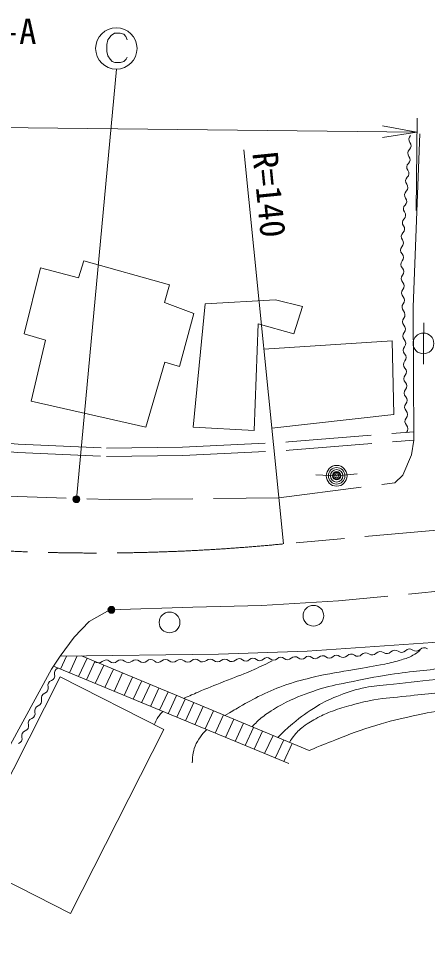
# Model space of a CAD drawing. Units: millimetres, scale not verified. Extents: x 40000 to 680000, y 20000 to 380000.
# Drawn here: x 402543 to 432131, y 241368 to 308652 of the extents above; entities that cross this region are included whole.
import ezdxf
from ezdxf.enums import TextEntityAlignment as Align

# ---------------------------------------------------------------- set-up
doc = ezdxf.new("R2010")
doc.units = ezdxf.units.MM
doc.header["$LTSCALE"] = 1000
doc.header["$PDMODE"] = 32
doc.header["$PDSIZE"] = 500
doc.linetypes.add('CHAIN', pattern=[18.5, 12, -1.5, 3.5, -1.5])
doc.linetypes.add('DASHED', pattern=[7.5, 6, -1.5])
for name, color, linetype, lineweight in [('M-BGD', 7, 'Continuous', 13), ('M-BMK', 2, 'CHAIN', 13), ('M-STR-HTXT', 7, 'Continuous', 13)]:
    doc.layers.add(name, color=color, linetype=linetype, lineweight=lineweight)
doc.styles.add('ＭＳ ゴシック', font='')
doc.styles.get('ＭＳ ゴシック').set_extended_font_data('MS Gothic')

# ---------------------------------------------------------------- blocks, each defined once
blk = doc.blocks.new('open_arrow')
at = {"color": 0, "linetype": 'Continuous', "lineweight": -2}
blk.add_lwpolyline([(7.5, 1.25), (0, 0), (7.5, -1.25)], dxfattribs=at)

msp = doc.modelspace()

# ---------------------------------------------------------------- linework, layer by layer
at = {"layer": 'M-BGD'}
for p, q in [((409254, 307440), (409486, 307599)), ((409486, 307599), (409905, 307602)), ((409905, 307602), (410148, 307525)), ((410148, 307525), (410313, 307359)), ((408923, 306778), (409001, 307106)), ((409001, 307106), (409082, 307207)), ((409082, 307207), (409254, 307440)), ((410313, 307359), (410401, 307106)), ((408924, 306283), (408923, 306778)), ((408994, 305965), (408924, 306283)), ((409163, 305712), (408994, 305965)), ((409322, 305551), (409163, 305712)), ((409497, 305466), (409322, 305551)), ((410152, 305544), (409909, 305466)), ((410317, 305716), (410152, 305544)), ((410391, 305868), (410317, 305716)), ((409909, 305466), (409497, 305466)), ((431845, 285146), (431861, 286645)), ((431845, 285146), (431860, 283646)), ((405569, 261579), (406006, 262522)), ((406216, 261311), (406781, 262530)), ((423578, 255684), (407098, 262534)), ((405071, 261785), (422103, 254739)), ((406889, 261033), (407505, 262365)), ((407449, 260801), (408065, 262132)), ((408090, 260536), (408706, 261866)), ((408791, 260246), (409406, 261575)), ((409460, 259969), (410075, 261297)), ((410175, 259673), (410789, 261000)), ((410846, 259396), (411460, 260721)), ((411443, 259149), (412056, 260474)), ((412088, 258882), (412701, 260206)), ((412748, 258609), (413360, 259931)), ((413368, 258352), (413980, 259674)), ((413993, 258094), (414604, 259414)), ((414613, 257837), (415224, 259157)), ((415295, 257555), (415905, 258874)), ((416042, 257246), (416651, 258563)), ((416764, 256947), (417374, 258263)), ((417519, 256635), (418127, 257950)), ((418220, 256345), (418828, 257659)), ((418935, 256049), (419543, 257362)), ((419599, 255775), (420206, 257086)), ((420350, 255464), (420956, 256774)), ((421124, 255144), (421730, 256453)), ((421744, 254887), (422349, 256195))]:
    msp.add_line(p, q, dxfattribs=at)
for points in [[(431140, 278145), (431098, 287795), (431584, 300304)], [(420303, 284721), (429574, 285346), (429711, 280005), (420877, 279019)], [(424064, 275636), (425563, 275567), (427056, 275704)], [(405562, 262516), (417011, 262648), (423427, 262867), (433927, 263612), (445920, 264699), (446629, 254753), (462151, 256099), (461783, 263875)], [(393423, 240210), (396602, 246248), (401823, 255867), (404923, 261564), (405562, 262516)]]:
    msp.add_lwpolyline(points, dxfattribs=at)
at = {"layer": 'M-BGD', "linetype": 'DASHED'}
for points in [[(326642, 292194), (327664, 291934), (359942, 283032), (374131, 278945), (384911, 276121), (391890, 274844), (399993, 274149), (409143, 273842), (421384, 273981), (429767, 275051), (430348, 275612), (430985, 277094), (431140, 278145)], [(351372, 288441), (363092, 285159), (369279, 283588), (374920, 282290), (382166, 280702), (388633, 279514), (393412, 278811), (398610, 278185), (402522, 277857), (408915, 277573), (414402, 277641), (422085, 278019), (431137, 278747)], [(351210, 287864), (362937, 284579), (369138, 283004), (374789, 281704), (382048, 280113), (388536, 278922), (393332, 278217), (398549, 277588), (402484, 277258), (408905, 276973), (414420, 277042), (422124, 277420), (431140, 278145)], [(552587, 253562), (545927, 256839), (538337, 260233), (529395, 263762), (520859, 266632), (512442, 268742), (505410, 270074), (497162, 271085), (490672, 271590), (479450, 271671), (474447, 271415), (465135, 270550), (454741, 269481), (447119, 268794), (436726, 267573), (425698, 266530), (420121, 266173), (415152, 266070), (409144, 265865), (407640, 265028), (406576, 263895), (405562, 262516)]]:
    msp.add_lwpolyline(points, dxfattribs=at)
at = {"layer": 'M-BGD'}
for points in [[(404126, 290611), (406887, 289899), (407260, 291113), (413456, 289385), (413105, 288108), (415217, 287314), (414183, 283482), (413136, 283783), (411750, 279081), (403452, 280964), (404483, 285394), (402948, 285836)], [(416058, 288006), (415187, 279075), (419592, 278835), (419891, 286574), (422455, 285836), (423088, 287812), (421142, 288309)], [(398801, 247707), (405562, 261012), (413065, 257199), (406305, 243895)]]:
    msp.add_lwpolyline(points, close=True, dxfattribs=at)
for centre, radius in [((409617, 306492), 1500), ((409617, 306492), 1500), ((431845, 285146), 750), ((425563, 275567), 750), ((425563, 275567), 600), ((425563, 275567), 450), ((425563, 275567), 300), ((425563, 275567), 150), ((425563, 275567), 20), ((406729, 273875), 250), ((406729, 273875), 200), ((406729, 273875), 150), ((406729, 273875), 100), ((406729, 273875), 50), ((406729, 273875), 20), ((409263, 265869), 250), ((409263, 265869), 200), ((409263, 265869), 150), ((409263, 265869), 100), ((409263, 265869), 50), ((409263, 265869), 20), ((423882, 265439), 750), ((413468, 264958), 750)]:
    msp.add_circle(centre, radius, dxfattribs=at)
for centre, radius, start, end in [((431157, 299912), 367, 132.20992, 218.81328), ((430585, 299452), 367, 312.20992, 38.81328), ((431078, 298908), 367, 132.20992, 218.81328), ((431000, 297903), 367, 132.20992, 218.81328), ((430506, 298447), 367, 312.20992, 38.81328), ((430427, 297443), 367, 312.20992, 38.81328), ((430921, 296899), 367, 132.20992, 218.81328), ((430842, 295894), 367, 132.20992, 218.81328), ((430348, 296438), 367, 312.20992, 38.81328), ((430269, 295433), 367, 312.20992, 38.81328), ((430763, 294889), 367, 132.20992, 218.81328), ((430684, 293885), 367, 132.20992, 218.81328), ((430191, 294429), 367, 312.20992, 38.81328), ((430112, 293424), 367, 312.20992, 38.81328), ((430605, 292880), 367, 132.20992, 218.81328), ((430571, 291897), 384, 139.20521, 223.7747), ((430033, 292420), 367, 312.20992, 38.81328), ((430016, 291365), 384, 319.20521, 43.7747), ((430597, 290863), 384, 139.20521, 223.7747), ((430624, 289829), 384, 139.20521, 223.7747), ((430042, 290331), 384, 319.20521, 43.7747), ((430069, 289297), 384, 319.20521, 43.7747), ((430651, 288795), 384, 139.20521, 223.7747), ((430678, 287761), 384, 139.20521, 223.7747), ((430096, 288263), 384, 319.20521, 43.7747), ((430123, 287229), 384, 319.20521, 43.7747), ((430705, 286727), 384, 139.20521, 223.7747), ((430150, 286195), 384, 319.20521, 43.7747), ((430732, 285693), 384, 139.20521, 223.7747), ((430177, 285161), 384, 319.20521, 43.7747), ((430759, 284659), 384, 139.20521, 223.7747), ((430204, 284127), 384, 319.20521, 43.7747), ((430786, 283625), 384, 139.20521, 223.7747), ((430231, 283093), 384, 319.20521, 43.7747), ((430813, 282591), 384, 139.20521, 223.7747), ((430258, 282059), 384, 319.20521, 43.7747), ((430840, 281557), 384, 139.20521, 223.7747), ((430284, 281025), 384, 319.20521, 43.7747), ((430866, 280523), 384, 139.20521, 223.7747), ((430311, 279991), 384, 319.20521, 43.7747), ((430893, 279489), 384, 139.20521, 223.7747), ((430338, 278957), 384, 319.20521, 43.7747), ((431893, 262726), 402, 53.70971, 136.29919), ((421524, 262077), 366, 48.66616, 135.4251), ((422529, 262112), 366, 48.66616, 135.4251), ((423534, 262148), 366, 48.66616, 135.4251), ((424017, 262698), 366, 228.66616, 315.4251), ((424539, 262184), 366, 48.66616, 135.4251), ((425022, 262734), 366, 228.66616, 315.4251), ((425544, 262220), 366, 48.66616, 135.4251), ((426024, 262819), 402, 233.70971, 316.29919), ((426605, 262263), 402, 53.70971, 136.29919), ((427081, 262912), 402, 233.70971, 316.29919), ((427663, 262356), 402, 53.70971, 136.29919), ((428139, 263004), 402, 233.70971, 316.29919), ((428720, 262449), 402, 53.70971, 136.29919), ((429196, 263097), 402, 233.70971, 316.29919), ((429778, 262541), 402, 53.70971, 136.29919), ((430254, 263190), 402, 233.70971, 316.29919), ((430835, 262634), 402, 53.70971, 136.29919), ((431311, 263282), 402, 233.70971, 316.29919), ((408332, 262446), 412, 229.64808, 311.24622), ((408874, 261827), 412, 49.64808, 131.24622), ((409407, 262454), 412, 229.64808, 311.24622), ((409950, 261835), 412, 49.64808, 131.24622), ((410483, 262463), 412, 229.64808, 311.24622), ((411026, 261844), 412, 49.64808, 131.24622), ((411559, 262471), 412, 229.64808, 311.24622), ((412101, 261852), 412, 49.64808, 131.24622), ((412634, 262479), 412, 229.64808, 311.24622), ((413177, 261861), 412, 49.64808, 131.24622), ((413710, 262488), 412, 229.64808, 311.24622), ((414252, 261869), 412, 49.64808, 131.24622), ((414785, 262496), 412, 229.64808, 311.24622), ((415328, 261877), 412, 49.64808, 131.24622), ((415861, 262505), 412, 229.64808, 311.24622), ((416403, 261886), 412, 49.64808, 131.24622), ((416936, 262513), 412, 229.64808, 311.24622), ((417479, 261894), 412, 49.64808, 131.24622), ((417987, 262483), 366, 228.66616, 315.4251), ((418509, 261969), 366, 48.66616, 135.4251), ((418992, 262519), 366, 228.66616, 315.4251), ((419514, 262005), 366, 48.66616, 135.4251), ((419997, 262554), 366, 228.66616, 315.4251), ((420519, 262041), 366, 48.66616, 135.4251), ((421002, 262590), 366, 228.66616, 315.4251), ((422007, 262626), 366, 228.66616, 315.4251), ((423012, 262662), 366, 228.66616, 315.4251), ((404784, 261100), 379, 289.92203, 15.07859), ((405516, 261297), 379, 109.92203, 195.07859), ((405042, 260387), 379, 109.92203, 195.07859), ((404568, 259476), 379, 109.92203, 195.07859), ((404310, 260189), 379, 289.92203, 15.07859), ((403836, 259279), 379, 289.92203, 15.07859), ((403362, 258368), 379, 289.92203, 15.07859), ((404094, 258566), 379, 109.92203, 195.07859), ((403620, 257655), 379, 109.92203, 195.07859), ((403146, 256745), 379, 109.92203, 195.07859), ((402888, 257458), 379, 289.92203, 15.07859), ((402414, 256547), 379, 289.92203, 15.07859)]:
    msp.add_arc(centre, radius, start, end, dxfattribs=at)
at = {"layer": 'M-BGD', "lineweight": 18}
msp.add_open_spline([(419444, 257403), (419600, 257580), (419653, 257630), (419795, 257768), (420105, 258068), (420303, 258214), (420665, 258448), (421141, 258756), (421409, 258933), (421919, 259180), (422766, 259589), (423263, 259773), (424153, 260075), (424984, 260356), (425477, 260421), (426335, 260603), (427543, 260859), (428223, 260994), (429443, 261182), (431111, 261438), (432059, 261476), (433728, 261718), (435207, 261932), (436030, 262093), (437507, 262318), (439415, 262609), (440488, 262739), (442398, 263012), (443260, 263135), (443741, 263211), (444603, 263331), (445150, 263407), (445322, 263431), (446004, 263522)], degree=3, knots=[0, 0, 0, 0, 1, 1, 1, 2, 2, 2, 3, 3, 3, 4, 4, 4, 5, 5, 5, 6, 6, 6, 7, 7, 7, 8, 8, 8, 9, 9, 9, 10, 10, 10, 11, 11, 11, 11], dxfattribs=at)
at = {"layer": 'M-BGD'}
for points, knots in [([(417475, 258221), (417984, 258529), (418120, 258608), (418539, 258847), (419146, 259194), (419481, 259401), (420114, 259696), (420816, 260024), (421212, 260206), (421946, 260453), (422722, 260713), (423167, 260829), (423964, 261017), (425081, 261279), (425723, 261347), (426851, 261553), (427706, 261708), (428190, 261768), (429040, 261946), (429518, 262046), (429785, 262110), (430252, 262253), (430587, 262354), (430780, 262411), (431086, 262581), (431302, 262701), (431384, 262755), (431614, 262930)], [0, 0, 0, 0, 1, 1, 1, 2, 2, 2, 3, 3, 3, 4, 4, 4, 5, 5, 5, 6, 6, 6, 7, 7, 7, 8, 8, 8, 9, 9, 9, 9]), ([(414489, 259462), (414993, 259683), (415124, 259739), (415532, 259912), (416258, 260220), (416669, 260381), (417400, 260676), (418170, 260986), (418613, 261130), (419375, 261461), (419979, 261724), (420179, 261816), (420907, 262167)], [0, 0, 0, 0, 1, 1, 1, 2, 2, 2, 3, 3, 3, 4, 4, 4, 4]), ([(421297, 256632), (421784, 257118), (421937, 257256), (422373, 257626), (423022, 258175), (423419, 258447), (424141, 258896), (424669, 259224), (424994, 259362), (425567, 259602), (426261, 259893), (426669, 260018), (427399, 260202), (428075, 260372), (428476, 260355), (429167, 260438), (430572, 260606), (431361, 260674), (432768, 260817), (434185, 260960), (434980, 261031), (436397, 261175), (437954, 261332), (438826, 261423), (440383, 261590), (441921, 261754), (442783, 261840), (444318, 262026), (445012, 262110), (445233, 262136), (446095, 262247)], [0, 0, 0, 0, 1, 1, 1, 2, 2, 2, 3, 3, 3, 4, 4, 4, 5, 5, 5, 6, 6, 6, 7, 7, 7, 8, 8, 8, 9, 9, 9, 10, 10, 10, 10]), ([(446169, 261200), (444901, 261127), (444566, 261101), (443539, 261018), (441781, 260876), (440802, 260732), (439048, 260540), (437367, 260355), (436426, 260239), (434744, 260057), (433128, 259882), (432221, 259800), (430605, 259622), (429683, 259521), (429162, 259498), (428247, 259349), (427614, 259245), (427269, 259138), (426650, 258974), (426097, 258827), (425788, 258740), (425252, 258538), (424830, 258379), (424594, 258283), (424197, 258067), (423776, 257839), (423537, 257709), (423157, 257418), (422838, 257174), (422667, 257015), (422430, 256691), (422315, 256534), (422270, 256473), (422158, 256274)], [0, 0, 0, 0, 1, 1, 1, 2, 2, 2, 3, 3, 3, 4, 4, 4, 5, 5, 5, 6, 6, 6, 7, 7, 7, 8, 8, 8, 9, 9, 9, 10, 10, 10, 11, 11, 11, 11]), ([(423578, 255684), (424465, 256064), (424706, 256161), (425436, 256447), (426584, 256897), (427232, 257140), (428409, 257507), (429442, 257828), (430035, 257965), (431093, 258192), (432130, 258415), (432715, 258531), (433767, 258664), (434915, 258809), (435564, 258838), (436719, 258911), (438204, 259005), (439038, 259030), (440526, 259073), (441875, 259111), (442632, 259080), (443981, 259127), (444891, 259160), (445186, 259172), (446309, 259235)], [0, 0, 0, 0, 1, 1, 1, 2, 2, 2, 3, 3, 3, 4, 4, 4, 5, 5, 5, 6, 6, 6, 7, 7, 7, 8, 8, 8, 8]), ([(412367, 257554), (412452, 257771), (412475, 257845), (412579, 258013), (412645, 258119), (412685, 258176), (412763, 258273), (412842, 258372), (412873, 258404), (412979, 258513)], [0, 0, 0, 0, 1, 1, 1, 2, 2, 2, 3, 3, 3, 3]), ([(415116, 254787), (415120, 255047), (415124, 255131), (415157, 255348), (415196, 255609), (415226, 255757), (415324, 256001), (415437, 256281), (415525, 256431), (415701, 256676), (415859, 256896), (415933, 256974), (416157, 257199)], [0, 0, 0, 0, 1, 1, 1, 2, 2, 2, 3, 3, 3, 4, 4, 4, 4])]:
    msp.add_open_spline(points, degree=3, knots=knots, dxfattribs=at)
for p in [(425563, 275567), (406729, 273875), (409263, 265869)]:
    msp.add_point(p, dxfattribs=at)
at = {"layer": 'M-BMK'}
msp.add_line((457990, 273907), (421720, 270640), dxfattribs=at)
msp.add_arc((408123, 409978), 140000, 255.4949, 275.57354, dxfattribs=at)
at = {"layer": 'M-STR-HTXT'}
for p, q in [((409618, 304992), (406729, 273875)), ((431312, 294764), (431385, 301442)), ((393655, 300853), (431374, 300442)), ((421720, 270640), (418849, 299156))]:
    msp.add_line(p, q, dxfattribs=at)

# ---------------------------------------------------------------- block references
at = {"layer": 'M-STR-HTXT', "xscale": 333, "yscale": 333, "rotation": 179.4}
msp.add_blockref('open_arrow', (431374, 300442), dxfattribs=at)

# ---------------------------------------------------------------- texts
at = {"layer": 'M-BGD', "style": 'ＭＳ ゴシック'}
msp.add_text('401-A', height=1833, rotation=0.021, dxfattribs=at).set_placement((400716, 307735), align=Align.MIDDLE_CENTER)
at = {"layer": 'M-STR-HTXT', "style": 'ＭＳ ゴシック'}
msp.add_text('R=140', height=1833, rotation=275.753, dxfattribs=at).set_placement((420686, 295921), align=Align.MIDDLE_CENTER)

doc.saveas('drawing.dxf')
